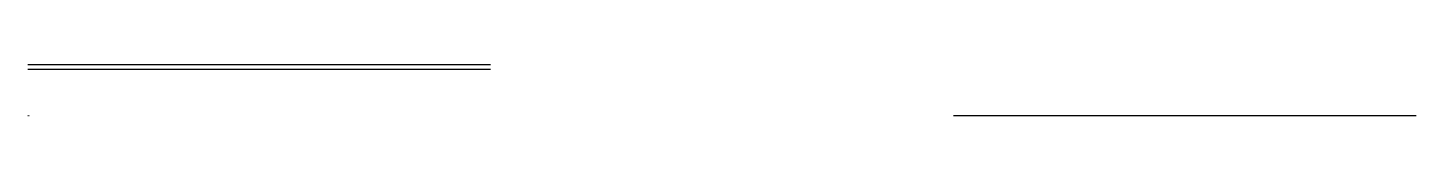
# Model space of a CAD drawing. Header units: metres. Extents: x 0 to 30000, y 0 to 1100.
import ezdxf

# ---------------------------------------------------------------- set-up
doc = ezdxf.new("R2010")
doc.units = ezdxf.units.M
for name, color, linetype in [('BRICK_WALL', 7, 'Continuous'), ('MY_PARTITION', 7, 'Continuous'), ('АР_ГКЛ', 7, 'Continuous'), ('АР_Монолит', 7, 'Continuous')]:
    doc.layers.add(name, color=color, linetype=linetype)

msp = doc.modelspace()

# ---------------------------------------------------------------- linework, layer by layer
at = {"layer": 'BRICK_WALL'}
msp.add_line((20, 0), (30, 0), dxfattribs=at)
at = {"layer": 'MY_PARTITION'}
msp.add_line((20000, 0), (30000, 0), dxfattribs=at)
at = {"layer": 'АР_ГКЛ'}
for p, q in [((0, 1100), (10000, 1100)), ((0, 1000), (10000, 1000))]:
    msp.add_line(p, q, dxfattribs=at)
at = {"layer": 'АР_Монолит'}
for p, q in [((0, 0.2), (10, 0.2)), ((0, 0), (10, 0))]:
    msp.add_line(p, q, dxfattribs=at)

doc.saveas('drawing.dxf')
